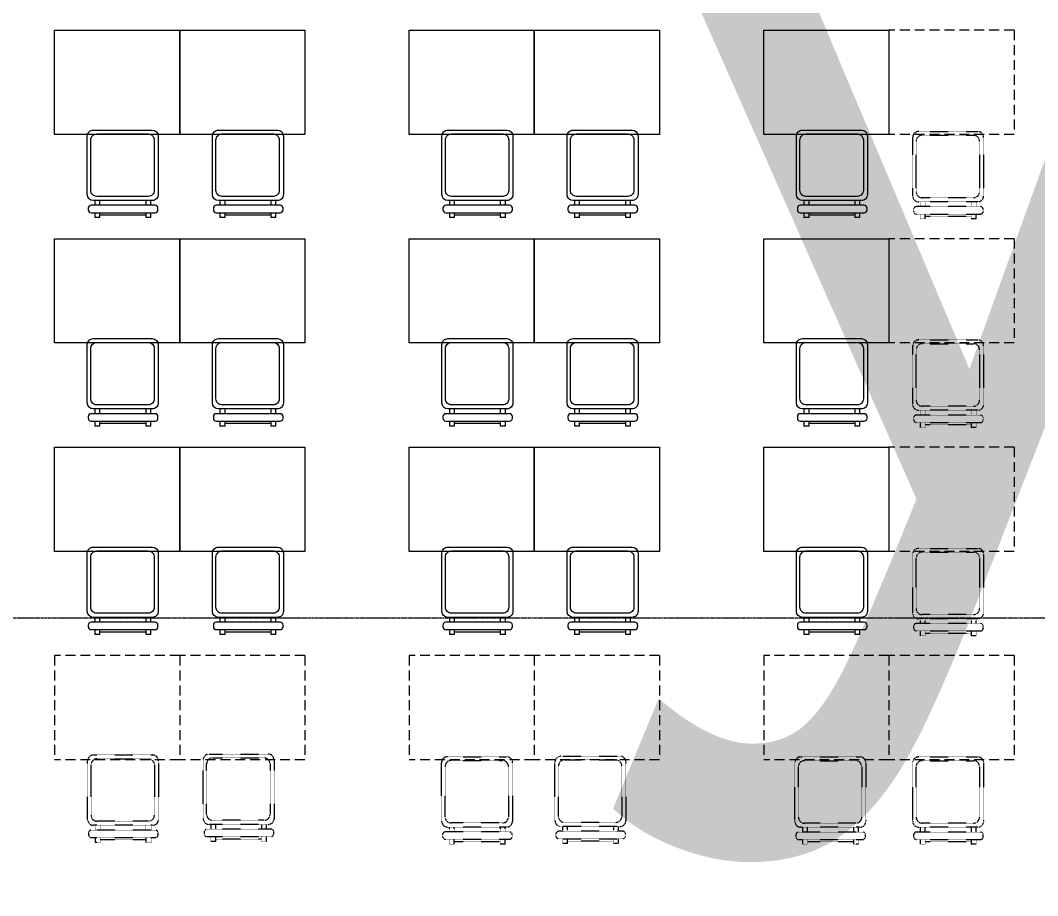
# Model space of a CAD drawing. Header units: millimetres. Extents: x 0 to 168960, y -92093 to 443706.
# Drawn here: x 5916 to 10794, y 112170 to 116369 of the extents above; entities that cross this region are included whole.
import ezdxf
from ezdxf.enums import TextEntityAlignment as Align

# ---------------------------------------------------------------- set-up
doc = ezdxf.new("R2018")
doc.units = ezdxf.units.MM
for name, pattern in [('HIDDEN', [0.375, 0.25, -0.125]), ('HIDDEN2', [4.7625, 3.175, -1.5875]), ('осевая', [50.8, 31.75, -6.35, 6.35, -6.35])]:
    doc.linetypes.add(name, pattern=pattern)
for name, color, linetype, lineweight in [('_0', 7, 'Continuous', 15), ('АР_Названия помещений', 124, 'Continuous', 5), ('АР_Номер помещения', 1, 'Continuous', 25), ('АР_Помещения_площадь', 19, 'Continuous', 9)]:
    doc.layers.add(name, color=color, linetype=linetype, lineweight=lineweight)
doc.styles.add('ISOCPEUR', font='isocpeur.ttf', dxfattribs={"height": 175})
doc.styles.get("Standard").update_dxf_attribs({"font": 'arial.ttf'})

# ---------------------------------------------------------------- blocks, each defined once
blk = doc.blocks.new('*U258')
at = {"color": 8, "style": 'ISOCPEUR', "width": 0.7, "flags": 1}
blk.add_attdef('КАТЕГОРИЯ', (-499.2, -2092.2), '', height=250, dxfattribs=at)
at = {"layer": 'АР_Номер помещения', "color": 8, "style": 'ISOCPEUR', "width": 0.7}
blk.add_attdef('НОМЕР_ПОМЕЩЕНИЯ', text='', height=300, dxfattribs=at).set_placement((-17368.1, 7488.5), align=Align.MIDDLE_CENTER)
at = {"layer": 'АР_Помещения_площадь', "color": 8, "lineweight": 30, "width": 0.7, "flags": 104}
blk.add_attdef('ИМЯ_ПОМЕЩЕНИЯ', text='', height=100, dxfattribs=at).set_placement((157.6, 1217.1), align=Align.MIDDLE_CENTER)
at = {"layer": 'АР_Помещения_площадь', "color": 8, "style": 'ISOCPEUR', "width": 0.7}
blk.add_attdef('ПЛОЩАДЬ_ПОМЕЩЕНИЯ', text='', height=200, dxfattribs=at).set_placement((-17144.9, 808.2), align=Align.MIDDLE_RIGHT)
blk = doc.blocks.new('стул №3-5')
at = {"color": 8, "linetype": 'ByBlock', "extrusion": (-6.19742e-05, 0.000470712, 1)}
for p, q in [((-15086.8, 16641.7, 196.8), (-15393.1, 16641.7, 196.8)), ((-15372.7, 16664.9, 196.8), (-15348.5, 16664.9, 196.8)), ((-15372.7, 16664.9, 196.8), (-15372.7, 16641.7, 196.8)), ((-15348.5, 16641.7, 196.8), (-15348.5, 16664.9, 196.8)), ((-15348.5, 16653.3, 196.8), (-15128.7, 16653.3, 196.8)), ((-15128.7, 16664.9, 196.8), (-15104.4, 16664.9, 196.8)), ((-15128.7, 16664.9, 196.8), (-15128.7, 16641.7, 196.8)), ((-15104.4, 16641.7, 196.8), (-15104.4, 16664.9, 196.8)), ((-15407, 16627.7, 196.8), (-15407, 16619.9, 196.8)), ((-15393.1, 16605.9, 196.8), (-15086.8, 16605.9, 196.9)), ((-15372.7, 16605.9, 196.8), (-15372.7, 16583.2, 196.9)), ((-15348.5, 16583.2, 196.9), (-15348.5, 16605.9, 196.8)), ((-15128.7, 16605.9, 196.9), (-15128.7, 16583.2, 196.9)), ((-15104.4, 16583.2, 196.9), (-15104.4, 16605.9, 196.9)), ((-15072.8, 16619.9, 196.8), (-15072.8, 16627.7, 196.8))]:
    blk.add_line(p, q, dxfattribs=at)
at = {"color": 8, "ltscale": 100, "extrusion": (-6.19742e-05, 0.000470712, 1), "elevation": 205.6}
for points in [[(-15379.9, 16582.9), (-15097, 16582.9, -0.414169), (-15068.3, 16554.2), (-15068.3, 16274.2, -0.414258), (-15097, 16245.5), (-15379.9, 16245.5, -0.414169), (-15408.6, 16274.2), (-15408.6, 16554.2, -0.414258)], [(-15360.2, 16563.2), (-15113.6, 16563.2, -0.414214), (-15084.9, 16534.4), (-15084.9, 16292.6, -0.414214), (-15113.6, 16263.9), (-15360.2, 16263.9, -0.414214), (-15388.9, 16292.6), (-15388.9, 16534.4, -0.414214)]]:
    blk.add_lwpolyline(points, format="xyb", close=True, dxfattribs=at)
at = {"color": 8, "linetype": 'ByBlock', "extrusion": (-6.19742e-05, 0.000470712, 1)}
for centre, start, end in [((-15393, 16627.6, 205.6), 90, 180), ((-15086.8, 16627.6, 205.6), 0, 90), ((-15393, 16619.8, 205.6), 180, 270), ((-15086.8, 16619.8, 205.6), 270, 0)]:
    blk.add_arc(centre, 13.9, start, end, dxfattribs=at)
blk = doc.blocks.new('_стол№3-№5')
at = {"color": 8}
blk.add_lwpolyline([(-169868.3, 526261.4), (-169368.3, 526261.4), (-169368.3, 525661.4), (-169868.3, 525661.4)], close=True, dxfattribs=at)
blk = doc.blocks.new('_Стул резерв')
at = {"color": 8, "linetype": 'HIDDEN', "ltscale": 0.1, "extrusion": (6.19742e-05, -0.000470712, 1)}
for p, q in [((288.6, 58.9, 0), (-17.6, 58.9, 0)), ((0, 81.6, 0), (0, 58.9, 0)), ((24.3, 58.9, 0), (24.3, 81.6, 0)), ((244, 81.6, 0), (244, 58.9, 0)), ((268.3, 58.9, 0), (268.3, 81.6, 0)), ((-31.6, 45, 0), (-31.6, 37.1, 0)), ((-17.6, 23.2, 0), (288.6, 23.2, 0)), ((0, 23.2, 0), (0, 0)), ((24.3, 0, 0), (0, 0)), ((24.3, 0, 0), (24.3, 23.2, 0)), ((244, 11.6, 0), (24.3, 11.6, 0)), ((244, 23.2, 0), (244, 0, 0)), ((268.3, 0, 0), (244, 0, 0)), ((268.3, 0, 0), (268.3, 23.2, 0)), ((302.6, 37.1, 0), (302.6, 45, 0))]:
    blk.add_line(p, q, dxfattribs=at)
for points in [[(275.5, 81.9), (-7.4, 81.9, -0.414169), (-36.1, 110.6), (-36.1, 390.6, -0.414258), (-7.4, 419.3), (275.5, 419.3, -0.414169), (304.2, 390.6), (304.2, 110.6, -0.414258)], [(255.8, 101.6), (9.2, 101.6, -0.414214), (-19.5, 130.3), (-19.5, 372.2, -0.414214), (9.2, 400.9), (255.8, 400.9, -0.414214), (284.5, 372.2), (284.5, 130.3, -0.414214)]]:
    blk.add_lwpolyline(points, format="xyb", close=True, dxfattribs=at)
for centre, start, end in [((-17.6, 45), 90, 180), ((288.6, 45, 0), 0, 90), ((-17.6, 37.1), 180, 270), ((288.6, 37.1, 0), 270, 0)]:
    blk.add_arc(centre, 13.9, start, end, dxfattribs=at)
blk = doc.blocks.new('_стол.резерв')
at = {"color": 8, "linetype": 'HIDDEN2', "ltscale": 15}
for p, q in [((-20, 500), (-20, 0)), ((580, 500), (-20, 500)), ((580, 500), (580, 0)), ((580, 0), (-20, 0))]:
    blk.add_line(p, q, dxfattribs=at)

msp = doc.modelspace()

# ---------------------------------------------------------------- linework, layer by layer
at = {"layer": '_0', "linetype": 'осевая', "ltscale": 0.3}
msp.add_line((1843.71, 113503.426), (74501.818, 113503.426), dxfattribs=at)

# ---------------------------------------------------------------- block references
at = {"layer": '_0'}
ref = msp.add_blockref('*U258', (26947.768, 110959.409), dxfattribs=at)
lines = msp.add_mtext('\\W0.8000;Учебный кабинет', dxfattribs={"layer": 'АР_Названия помещений', "color": 8, "insert": (8517.935, 117571.084), "char_height": 5167.03637, "width": 1779.62855, "attachment_point": 1})
ref.add_attrib('ИМЯ_ПОМЕЩЕНИЯ', '', (8517.935, 117571.084), dxfattribs={"flags": 104}).embed_mtext(lines)
for name, p, rotation in [('_стол№3-№5', (-519580.85, -53546.989, -0.565), 270), ('_стол№3-№5', (-518980.85, -53546.989, -0.565), 270), ('_стол№3-№5', (-517880.85, -53546.989, -0.565), 270), ('_стол№3-№5', (-517280.85, -53546.989, -0.565), 270), ('_стол№3-№5', (-516180.85, -53546.989, -0.565), 270), ('стул №3-5', (-8830.759, 132087.649, -0.565), 180), ('стул №3-5', (-8230.759, 132087.649, -0.565), 180), ('стул №3-5', (-7130.759, 132087.649, -0.565), 180), ('стул №3-5', (-6530.759, 132087.649, -0.565), 180), ('стул №3-5', (-5430.759, 132087.649, -0.565), 180), ('_стол№3-№5', (-519580.85, -54546.989, -0.565), 270), ('_стол№3-№5', (-518980.85, -54546.989, -0.565), 270), ('_стол№3-№5', (-517880.85, -54546.989, -0.565), 270), ('_стол№3-№5', (-517280.85, -54546.989, -0.565), 270), ('_стол№3-№5', (-516180.85, -54546.989, -0.565), 270), ('стул №3-5', (-8830.759, 131087.649, -0.565), 180), ('стул №3-5', (-8230.759, 131087.649, -0.565), 180), ('стул №3-5', (-7130.759, 131087.649, -0.565), 180), ('стул №3-5', (-6530.759, 131087.649, -0.565), 180), ('стул №3-5', (-5430.759, 131087.649, -0.565), 180), ('_стол№3-№5', (-519580.85, -55546.989, -0.565), 270), ('_стол№3-№5', (-518980.85, -55546.989, -0.565), 270), ('_стол№3-№5', (-517880.85, -55546.989, -0.565), 270), ('_стол№3-№5', (-517280.85, -55546.989, -0.565), 270), ('_стол№3-№5', (-516180.85, -55546.989, -0.565), 270), ('стул №3-5', (-8830.759, 130087.649, -0.565), 180), ('стул №3-5', (-8230.759, 130087.649, -0.565), 180), ('стул №3-5', (-7130.759, 130087.649, -0.565), 180), ('стул №3-5', (-6530.759, 130087.649, -0.565), 180), ('стул №3-5', (-5430.759, 130087.649, -0.565), 180)]:
    msp.add_blockref(name, p, dxfattribs=dict(at, rotation=rotation))
for name, p in [('_стол.резерв', (10100.572, 115821.358, -0.565)), ('_Стул резерв', (10230.875, 115416.362, 196.261)), ('_стол.резерв', (10100.572, 114821.358, -0.565)), ('_Стул резерв', (10230.875, 114416.362, 196.261)), ('_стол.резерв', (10100.572, 113821.358, -0.565)), ('_Стул резерв', (10230.875, 113416.362, 196.261)), ('_стол.резерв', (6100.572, 112821.358, -0.565)), ('_стол.резерв', (6700.572, 112821.358, -0.565)), ('_стол.резерв', (7800.572, 112821.358, -0.565)), ('_стол.резерв', (8400.572, 112821.358, -0.565)), ('_стол.резерв', (9500.572, 112821.358, -0.565)), ('_стол.резерв', (10100.572, 112821.358, -0.565)), ('_Стул резерв', (6274.807, 112425.391, 196.261)), ('_Стул резерв', (6829.108, 112429.912, 196.261)), ('_Стул резерв', (7972.27, 112417.088, 196.261)), ('_Стул резерв', (8515.714, 112419.891, 196.261)), ('_Стул резерв', (9666.286, 112416.362, 196.261)), ('_Стул резерв', (10230.875, 112416.362, 196.261))]:
    msp.add_blockref(name, p, dxfattribs=at)

doc.saveas('drawing.dxf')
